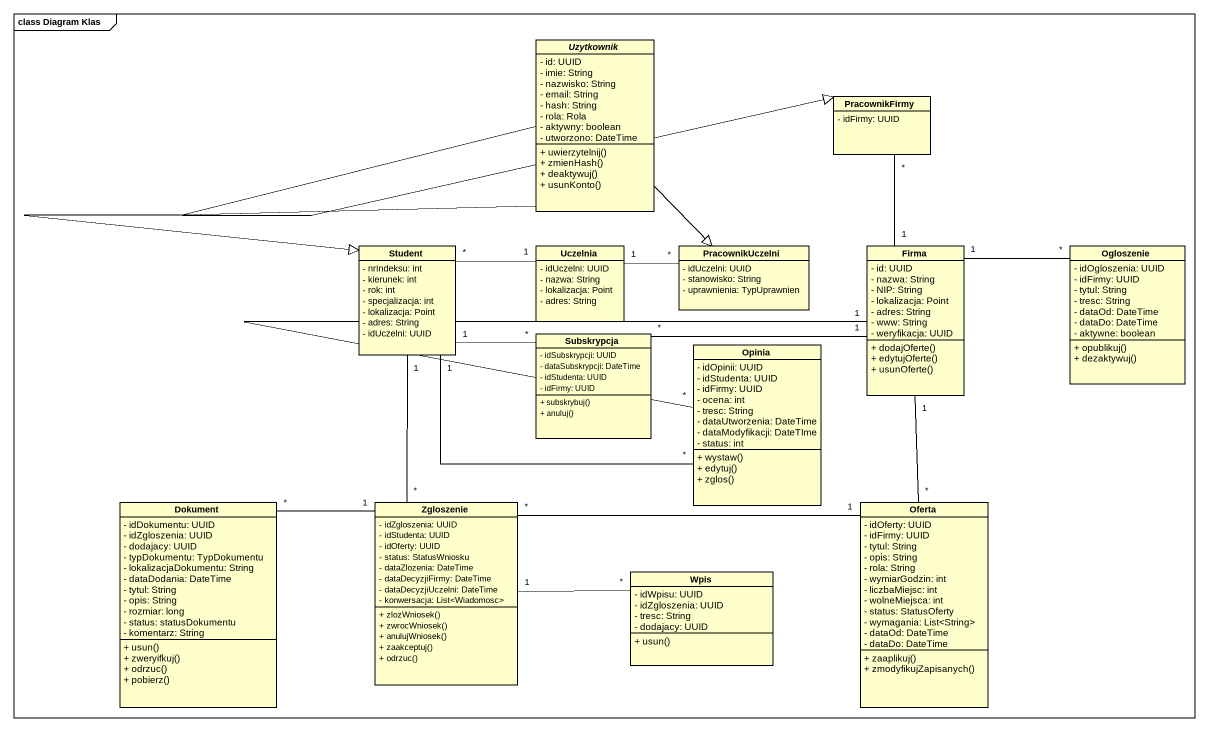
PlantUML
@startuml
mainframe class Diagram Klas
hide circle
hide empty members
skinparam classAttributeIconSize 0
abstract class Uzytkownik {
  - id: UUID
  - imie: String
  - nazwisko: String
  - email: String
  - hash: String
  - rola: Rola
  - aktywny: boolean
  - utworzono: DateTime
  + uwierzytelnij()
  + zmienHash()
  + deaktywuj()
  + usunKonto()
}
class PracownikFirmy {
  - idFirmy: UUID
}
class Student {
  - nrIndeksu: int
  - kierunek: int
  - rok: int
  - specjalizacja: int
  - lokalizacja: Point
  - adres: String
  - idUczelni: UUID
}
class Uczelnia {
  - idUczelni: UUID
  - nazwa: String
  - lokalizacja: Point
  - adres: String
}
class PracownikUczelni {
  - idUczelni: UUID
  - stanowisko: String
  - uprawnienia: TypUprawnien
}
class Firma {
  - id: UUID
  - nazwa: String
  - NIP: String
  - lokalizacja: Point
  - adres: String
  - www: String
  - weryfikacja: UUID
  + dodajOferte()
  + edytujOferte()
  + usunOferte()
}
class Ogloszenie {
  - idOgloszenia: UUID
  - idFirmy: UUID
  - tytul: String
  - tresc: String
  - dataOd: DateTime
  - dataDo: DateTime
  - aktywne: boolean
  + opublikuj()
  + dezaktywuj()
}
class Subskrypcja {
  - idSubskrypcji: UUID
  - dataSubskrypcji: DateTime
  - idStudenta: UUID
  - idFirmy: UUID
  + subskrybuj()
  + anuluj()
}
class Opinia {
  - idOpinii: UUID
  - idStudenta: UUID
  - idFirmy: UUID
  - ocena: int
  - tresc: String
  - dataUtworzenia: DateTime
  - dataModyfikacji: DateTIme
  - status: int
  + wystaw()
  + edytuj()
  + zglos()
}
class Dokument {
  - idDokumentu: UUID
  - idZgloszenia: UUID
  - dodajacy: UUID
  - typDokumentu: TypDokumentu
  - lokalizacjaDokumentu: String
  - dataDodania: DateTime
  - tytul: String
  - opis: String
  - rozmiar: long
  - status: statusDokumentu
  - komentarz: String
  + usun()
  + zweryifkuj()
  + odrzuc()
  + pobierz()
}
class Zgloszenie {
  - idZgloszenia: UUID
  - idStudenta: UUID
  - idOferty: UUID
  - status: StatusWniosku
  - dataZlozenia: DateTime
  - dataDecyzjiFirmy: DateTime
  - dataDecyzjiUczelni: DateTime
  - konwersacja: List<Wiadomosc>
  + zlozWniosek()
  + zwrocWniosek()
  + anulujWniosek()
  + zaakceptuj()
  + odrzuc()
}
class Oferta {
  - idOferty: UUID
  - idFirmy: UUID
  - tytul: String
  - opis: String
  - rola: String
  - wymiarGodzin: int
  - liczbaMiejsc: int
  - wolneMiejsca: int
  - status: StatusOferty
  - wymagania: List<String>
  - dataOd: DateTime
  - dataDo: DateTime
  + zaaplikuj()
  + zmodyfikujZapisanych()
}
class Wpis {
  - idWpisu: UUID
  - idZgloszenia: UUID
  - tresc: String
  - dodajacy: UUID
  + usun()
}
Uzytkownik -right-|> PracownikFirmy
Uzytkownik --|> Student
Uzytkownik --|> PracownikUczelni
Student "*" -right- "1" Uczelnia
Student "1" -right- "*" Opinia
Student "1" -- "*" Zgloszenie
PracownikUczelni "*" -left- "1" Uczelnia
Firma "1" -up- "*" PracownikFirmy
Firma "1" -right- "*" Ogloszenie
Firma "1" -- "*" Opinia
Firma "1" -- "*" Oferta
Subskrypcja "*" -left- "1" Student
Subskrypcja "*" -right- "1" Firma
Zgloszenie "1" -left- "*" Dokument
Zgloszenie "1" -right- "*" Wpis
Oferta "1" -left- "*" Zgloszenie
@enduml
